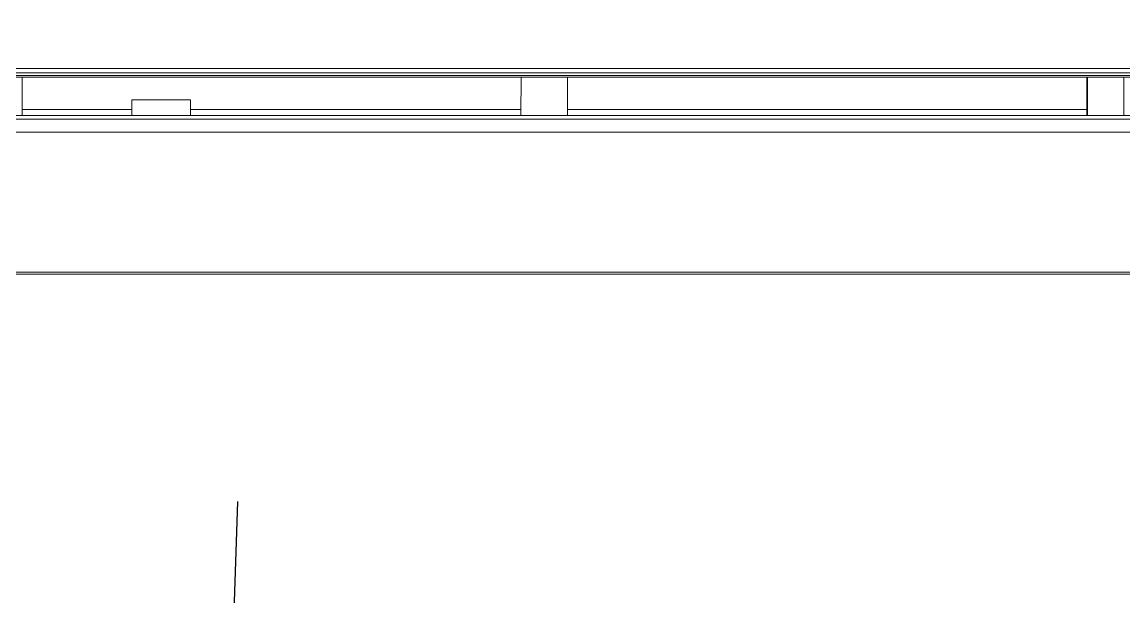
# Model space of a CAD drawing. Header units: inches. Extents: x 3778 to 56227, y -16914 to 35091.
# Drawn here: x 42820 to 42884.8, y -12716.2 to -12682.4 of the extents above; entities that cross this region are included whole.
import ezdxf

# ---------------------------------------------------------------- set-up
doc = ezdxf.new("R2010")
doc.units = ezdxf.units.IN
doc.header["$LTSCALE"] = 100
doc.header["$MEASUREMENT"] = 0
doc.linetypes.add('DH-HID2', pattern=[1.2, 0.8, -0.4])
doc.layers.add('2-con', color=2, linetype='Continuous')
doc.layers.add('FU-FURM', color=251, linetype='DH-HID2')
doc.layers.add('mark-B', color=2, linetype='Continuous', lineweight=20)

# ---------------------------------------------------------------- blocks, each defined once
blk = doc.blocks.new('cjscjdeh')
at = {"layer": 'FU-FURM', "color": 8}
for p, q in [((150668.99, 67933.385), (150679.648, 68251.525)), ((150694.153, 67926.742), (150705.033, 68251.493))]:
    blk.add_line(p, q, dxfattribs=at)
blk = doc.blocks.new('무풍1WAY 대형')
at = {"layer": 'mark-B'}
for p, q in [((-539.751, -391.078), (539.721, -391.078)), ((-200.708, -391.078), (-200.708, -393.325)), ((-198.586, -393.325), (-198.586, -391.078)), ((-198.551, -393.326), (-198.551, -391.078)), ((-198.551, -391.427), (-168.04, -391.427)), ((-198.551, -391.427), (-168.04, -391.427)), ((-168.028, -393.325), (-168.041, -391.078)), ((-165.318, -393.325), (-165.305, -391.078)), ((-165.307, -391.427), (-145.881, -391.427)), ((-165.307, -391.427), (-145.881, -391.427)), ((-145.881, -391.078), (-145.881, -391.999)), ((-145.881, -391.078), (-145.881, -391.999)), ((-142.453, -391.078), (-142.453, -391.999)), ((-142.453, -391.078), (-142.453, -391.999)), ((-142.453, -391.427), (-136.012, -391.427)), ((-142.453, -391.427), (-136.012, -391.427)), ((-136.012, -391.078), (-136.012, -393.326)), ((-145.881, -391.999), (-142.453, -391.999)), ((-145.881, -391.999), (-142.453, -391.999))]:
    blk.add_line(p, q, dxfattribs=at)
for points, knots in [([(-532.792, -381.746), (-443.991, -381.746), (-355.191, -381.746), (-177.589, -381.746), (-88.788, -381.746), (0.012, -381.746)], [0, 0, 0, 0, 0.5, 0.5, 1, 1, 1, 1]), ([(0.012, -381.867), (-6.577, -381.867), (-13.166, -381.867), (-46.113, -381.867), (-72.471, -381.867), (-151.543, -381.867), (-204.258, -381.867), (-303.136, -381.867), (-349.299, -381.867), (-402.093, -381.867), (-408.725, -381.867), (-441.719, -381.867), (-468.082, -381.867), (-507.227, -381.867), (-520.01, -381.867), (-532.792, -381.867)], [0, 0, 0, 0, 0.037102, 0.037102, 0.18551, 0.18551, 0.482327, 0.482327, 0.74225, 0.74225, 0.77959, 0.77959, 0.928027, 0.928027, 1, 1, 1, 1]), ([(-533.95, -390.086), (-533.286, -390.086), (-532.622, -390.086), (-529.303, -390.086), (-526.647, -390.086), (-513.369, -390.086), (-502.747, -390.086), (-449.635, -390.086), (-407.145, -390.086), (-303.878, -390.086), (-243.1, -390.086), (-174.308, -390.086), (-166.295, -390.086), (-131.919, -390.086), (-105.556, -390.086), (-52.792, -390.086), (-26.39, -390.086), (0.012, -390.086)], [0, 0, 0, 0, 0.00373, 0.00373, 0.01865, 0.01865, 0.07833, 0.07833, 0.317053, 0.317053, 0.658526, 0.658526, 0.703548, 0.703548, 0.851663, 0.851663, 1, 1, 1, 1]), ([(-539.545, -393.326), (-538.14, -393.325), (-536.735, -393.325), (-533.925, -393.325), (-532.519, -393.325), (-528.304, -393.325), (-525.494, -393.325), (-517.063, -393.325), (-511.443, -393.325), (-494.582, -393.325), (-460.859, -393.325), (-382.174, -393.325), (-314.729, -393.325), (-179.84, -393.325), (-89.914, -393.325), (0.012, -393.325)], [0, 0, 0, 0, 0.007812, 0.007812, 0.015625, 0.015625, 0.03125, 0.03125, 0.0625, 0.0625, 0.125, 0.25, 0.5, 0.5, 1, 1, 1, 1]), ([(0.012, -393.414), (-89.914, -393.414), (-224.803, -393.414), (-382.174, -393.414), (-460.86, -393.414), (-494.582, -393.414), (-511.443, -393.414), (-517.063, -393.414), (-525.494, -393.414), (-528.304, -393.414), (-532.52, -393.414), (-533.925, -393.414), (-536.735, -393.414), (-538.14, -393.415), (-539.545, -393.415)], [0, 0, 0, 0, 0.5, 0.75, 0.875, 0.9375, 0.9375, 0.96875, 0.96875, 0.984375, 0.984375, 0.992188, 0.992188, 1, 1, 1, 1]), ([(-539.545, -393.574), (-539.098, -393.574), (-538.651, -393.574), (-537.656, -393.574), (-537.106, -393.574), (-531.615, -393.574), (-526.673, -393.574), (-519.534, -393.574), (-517.337, -393.574), (-512.944, -393.574), (-510.747, -393.574), (-504.157, -393.574), (-499.764, -393.574), (-493.174, -393.574), (-490.978, -393.574), (-486.584, -393.574), (-484.388, -393.574), (-477.798, -393.574), (-473.405, -393.574), (-466.815, -393.574), (-464.618, -393.574), (-460.225, -393.574), (-458.028, -393.574), (-451.438, -393.574), (-447.045, -393.574), (-440.455, -393.574), (-438.258, -393.574), (-433.865, -393.574), (-431.669, -393.574), (-425.079, -393.574), (-420.685, -393.574), (-414.096, -393.574), (-411.899, -393.574), (-407.506, -393.574), (-405.309, -393.574), (-400.916, -393.574), (-398.719, -393.574), (-392.129, -393.574), (-387.736, -393.574), (-381.146, -393.574), (-378.949, -393.574), (-374.556, -393.574), (-372.36, -393.574), (-365.77, -393.574), (-361.376, -393.574), (-354.787, -393.574), (-352.59, -393.574), (-348.197, -393.574), (-346, -393.574), (-341.966, -393.574), (-340.128, -393.574), (-272.201, -393.574), (-206.112, -393.574), (-104.877, -393.574), (-69.731, -393.574), (-25.798, -393.574), (-17.011, -393.574), (-6.028, -393.574), (-3.832, -393.574), (-1.086, -393.574), (-0.537, -393.574), (0.012, -393.574)], [0, 0, 0, 0, 0.002483, 0.002483, 0.005537, 0.005537, 0.033016, 0.033016, 0.04523, 0.04523, 0.057443, 0.057443, 0.08187, 0.08187, 0.094084, 0.094084, 0.106297, 0.106297, 0.130724, 0.130724, 0.142938, 0.142938, 0.155152, 0.155152, 0.179579, 0.179579, 0.191792, 0.191792, 0.204006, 0.204006, 0.228433, 0.228433, 0.240646, 0.240646, 0.25286, 0.25286, 0.265073, 0.265073, 0.2895, 0.2895, 0.301714, 0.301714, 0.313927, 0.313927, 0.338354, 0.338354, 0.350568, 0.350568, 0.362781, 0.362781, 0.373, 0.373, 0.740463, 0.740463, 0.935879, 0.935879, 0.984733, 0.984733, 0.996947, 0.996947, 1, 1, 1, 1]), ([(0.012, -393.844), (-122.413, -393.844), (-244.838, -393.844), (-409.753, -393.844), (-452.242, -393.844), (-505.354, -393.844), (-515.976, -393.844), (-529.254, -393.844), (-531.91, -393.844), (-535.23, -393.844), (-535.893, -393.844), (-536.888, -393.844), (-537.219, -393.844), (-538.213, -393.844), (-538.877, -393.844), (-539.541, -393.844)], [0, 0, 0, 0, 0.680702, 0.680702, 0.916951, 0.916951, 0.976013, 0.976013, 0.990779, 0.990779, 0.99447, 0.99447, 0.996309, 0.996309, 1, 1, 1, 1])]:
    blk.add_open_spline(points, degree=3, knots=knots, dxfattribs=at)
blk.add_open_spline([(-539.594, -390.852), (-269.791, -390.85), (0.012, -390.851)], degree=2, dxfattribs=at)
blk = doc.blocks.new('dpdjzjs')
at = {"layer": 'mark-B', "rotation": 180}
blk.add_blockref('무풍1WAY 대형', (178654.915, 88751.491), dxfattribs=at)

msp = doc.modelspace()

# ---------------------------------------------------------------- block references
msp.add_blockref('cjscjdeh', (-107842.967, -80843.836))
at = {"layer": '2-con'}
msp.add_blockref('dpdjzjs', (-135970.865, -101830.442), dxfattribs=at)

doc.saveas('drawing.dxf')
